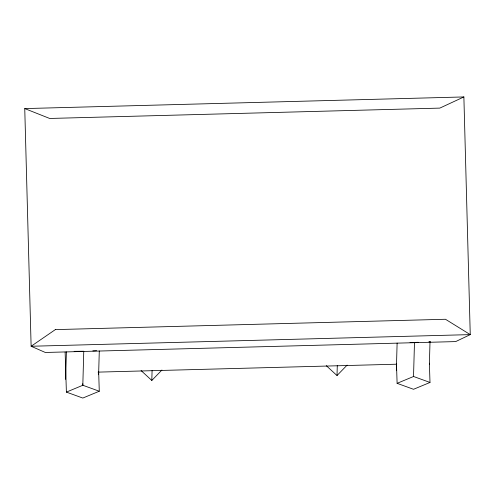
<?xml version="1.0" encoding="UTF-8"?>
<svg xmlns="http://www.w3.org/2000/svg" width="495" height="495" viewBox="0 0 495 495"><rect width="100%" height="100%" fill="white"/><g stroke="black" fill="none" stroke-linecap="round" stroke-linejoin="round"><path stroke-width="0.74" d="M65.631 379.368L66.398 351.865M82.82 385.03L83.76 351.407M98.623 374.678L99.285 350.992M141.1 370.588L151.81 380.463L152.089 370.507M326.298 365.675L337.008 375.55L337.287 365.601M396.346 370.594L397.114 343.091M413.535 376.256L414.476 342.633M429.382 364.376L430.019 341.451M151.81 380.463L161.927 370.031M337.008 375.55L347.119 365.118M463.877 96.94L439.814 108.108L49.679 118.46L24.75 108.584L31.123 346.259L45.317 352.471L455.691 341.587L470.25 334.614L463.877 96.94L24.75 108.584M65.117 352.044L66.392 392.102L82.851 385.265L99.278 391.229L98.666 371.974M99.278 391.229L82.814 398.06L66.392 392.102M396.495 364.072L397.108 383.328L413.572 376.491L429.994 382.456L429.382 363.2M429.994 382.456L413.529 389.293L397.108 383.328M92.819 350.856L96.599 350.701M418.238 342.305L410.027 342.515M428.831 341.866L430.341 341.804M98.084 372.122L396.724 364.202M74.145 351.345L83.742 351.24M82.807 383.724L82.851 385.265M55.341 329.614L31.123 346.259L470.25 334.614L445.475 319.269L55.341 329.614"/></g></svg>
